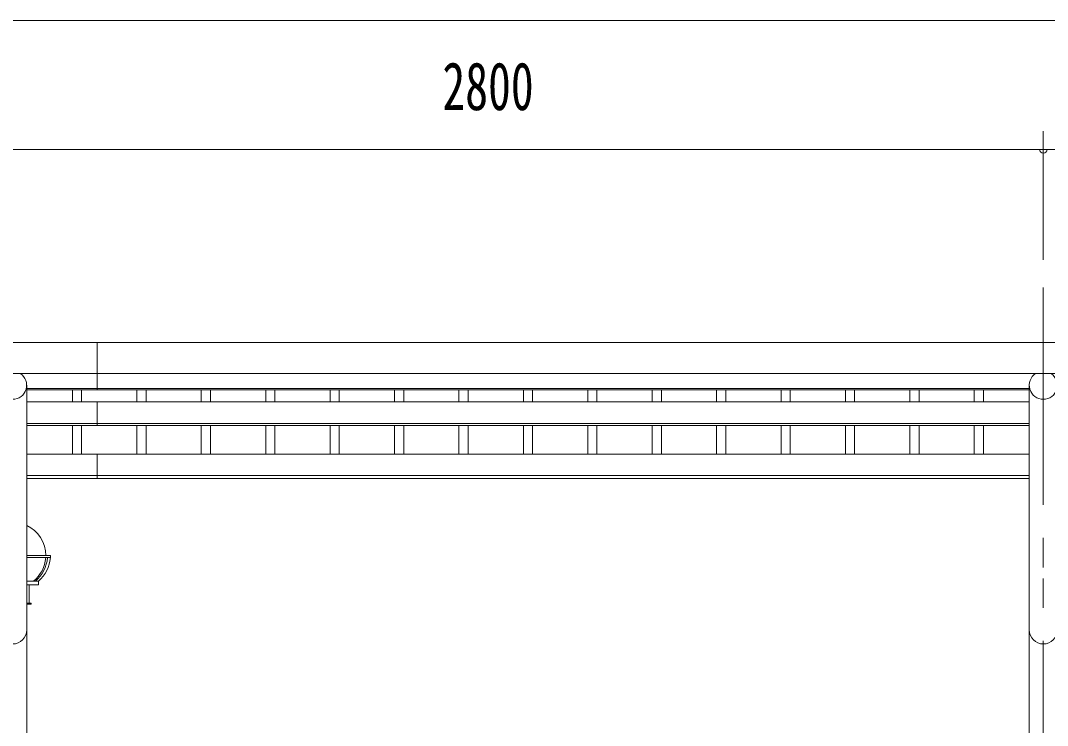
# Model space of a CAD drawing. Units: millimetres, scale not verified. Extents: x -23352 to 23352, y -10500 to 10500.
# Drawn here: x 1211 to 4001, y 2965 to 4880 of the extents above; entities that cross this region are included whole.
import ezdxf
from ezdxf.enums import TextEntityAlignment as Align

# ---------------------------------------------------------------- set-up
doc = ezdxf.new("R2010")
doc.units = ezdxf.units.MM
doc.header["$LTSCALE"] = 40
doc.linetypes.add('USER3', pattern=[24, 12, -5, 2, -5])
for name, color, linetype, lineweight in [('0-0_0', 7, 'Continuous', 18), ('0-2_1-0BOLD', 7, 'Continuous', 18), ('0-3_1-2CENTER', 3, 'USER3', 18), ('0-4_1-4THIN', 4, 'Continuous', 18), ('0-5_1-5DIM', 3, 'Continuous', 18)]:
    doc.layers.add(name, color=color, linetype=linetype, lineweight=lineweight)
doc.styles.add('ＭＳ ゴシック', font='')
doc.styles.get('ＭＳ ゴシック').set_extended_font_data('MS Gothic')

msp = doc.modelspace()

# ---------------------------------------------------------------- linework, layer by layer
at = {"layer": '0-0_0'}
for p, q in [((1292.05, 3426.97), (1227.7, 3426.97)), ((1292.05, 3420.97), (1227.7, 3420.97)), ((1292.05, 3420.97), (1292.05, 3426.97)), ((1227.7, 3356.97), (1259.55, 3356.97)), ((1259.55, 3346.97), (1259.55, 3356.97)), ((1227.7, 3346.97), (1259.55, 3346.97)), ((1234.55, 3296.97), (1234.55, 3346.97)), ((1227.7, 3296.97), (1234.55, 3296.97))]:
    msp.add_line(p, q, dxfattribs=at)
for start, end in [(0, 64.91913), (308.94244, 356.17745)]:
    msp.add_arc((1189.55, 3426.97), 90, start, end, dxfattribs=at)
for centre in [(1181.55, 3426.97), (1189.55, 3426.97)]:
    msp.add_ellipse(centre, major_axis=(-102.47, 6.5), ratio=0.92312, start_param=2.3796996, end_param=3.146893, dxfattribs=at)
at = {"layer": '0-2_1-0BOLD'}
for p, q in [((-3593.45, 4004.86), (4222.55, 4004.86)), ((1419.55, 3876.47), (1419.55, 4004.86)), ((4222.55, 3921.21), (-3593.45, 3921.21)), ((1227.7, 1824.67), (1227.7, 3889.24)), ((1227.7, 3880.02), (3951.4, 3880.02)), ((3951.4, 3889.24), (3951.4, 1824.67)), ((3951.4, 3876.47), (1227.7, 3876.47)), ((1227.7, 3844.26), (3951.4, 3844.26)), ((1419.55, 3779.53), (1419.55, 3844.26)), ((1227.7, 3785.43), (3951.4, 3785.43)), ((3951.4, 3779.53), (1227.7, 3779.53)), ((3951.4, 3701.81), (1227.7, 3701.81)), ((1419.55, 3635.83), (1419.55, 3701.81)), ((1227.7, 3644.17), (3951.4, 3644.17)), ((3951.4, 3635.83), (1227.7, 3635.83)), ((1239.55, 3294.67), (1227.7, 3294.67))]:
    msp.add_line(p, q, dxfattribs=at)
msp.add_lwpolyline([(1227.7, 3296.97), (1239.55, 3296.97), (1239.55, 3294.67)], dxfattribs=at)
for centre, start, end in [((1189.55, 3889.24), 123.05154, 56.94846), ((3989.55, 3889.24), 123.05154, 56.94846), ((1189.55, 3224.67), 180, 0), ((3989.55, 3224.67), 180, 0)]:
    msp.add_arc(centre, 38.15, start, end, dxfattribs=at)
at = {"layer": '0-3_1-2CENTER'}
for p, q in [((3989.55, 1644.67), (3989.55, 4154.87)), ((3989.55, 1644.67), (3989.55, 4154.87)), ((3989.56, 4154.67), (3989.56, 1644.67))]:
    msp.add_line(p, q, dxfattribs=at)
at = {"layer": '0-4_1-4THIN'}
for p, q in [((1352.05, 3876.47), (1352.05, 3844.26)), ((1377.05, 3844.26), (1377.05, 3876.47)), ((1527.05, 3844.26), (1527.05, 3876.47)), ((1552.05, 3876.47), (1552.05, 3844.26)), ((1702.05, 3876.47), (1702.05, 3844.26)), ((1727.05, 3844.26), (1727.05, 3876.47)), ((1877.05, 3844.26), (1877.05, 3876.47)), ((1902.05, 3876.47), (1902.05, 3844.26)), ((2052.05, 3876.47), (2052.05, 3844.26)), ((2077.05, 3844.26), (2077.05, 3876.47)), ((2227.05, 3844.26), (2227.05, 3876.47)), ((2252.05, 3876.47), (2252.05, 3844.26)), ((2402.05, 3876.47), (2402.05, 3844.26)), ((2427.05, 3844.26), (2427.05, 3876.47)), ((2577.05, 3844.26), (2577.05, 3876.47)), ((2602.05, 3876.47), (2602.05, 3844.26)), ((2752.05, 3876.47), (2752.05, 3844.26)), ((2777.05, 3844.26), (2777.05, 3876.47)), ((2927.05, 3844.26), (2927.05, 3876.47)), ((2952.05, 3876.47), (2952.05, 3844.26)), ((3102.05, 3876.47), (3102.05, 3844.26)), ((3127.05, 3844.26), (3127.05, 3876.47)), ((3277.05, 3844.26), (3277.05, 3876.47)), ((3302.05, 3876.47), (3302.05, 3844.26)), ((3452.05, 3876.47), (3452.05, 3844.26)), ((3477.05, 3844.26), (3477.05, 3876.47)), ((3627.05, 3844.26), (3627.05, 3876.47)), ((3652.05, 3876.47), (3652.05, 3844.26)), ((3802.05, 3876.47), (3802.05, 3844.26)), ((3827.05, 3844.26), (3827.05, 3876.47)), ((1352.05, 3779.53), (1352.05, 3701.81)), ((1377.05, 3701.81), (1377.05, 3779.53)), ((1527.05, 3701.81), (1527.05, 3779.53)), ((1552.05, 3779.53), (1552.05, 3701.81)), ((1702.05, 3779.53), (1702.05, 3701.81)), ((1727.05, 3701.81), (1727.05, 3779.53)), ((1877.05, 3701.81), (1877.05, 3779.53)), ((1902.05, 3779.53), (1902.05, 3701.81)), ((2052.05, 3779.53), (2052.05, 3701.81)), ((2077.05, 3701.81), (2077.05, 3779.53)), ((2227.05, 3701.81), (2227.05, 3779.53)), ((2252.05, 3779.53), (2252.05, 3701.81)), ((2402.05, 3779.53), (2402.05, 3701.81)), ((2427.05, 3701.81), (2427.05, 3779.53)), ((2577.05, 3701.81), (2577.05, 3779.53)), ((2602.05, 3779.53), (2602.05, 3701.81)), ((2752.05, 3779.53), (2752.05, 3701.81)), ((2777.05, 3701.81), (2777.05, 3779.53)), ((2927.05, 3701.81), (2927.05, 3779.53)), ((2952.05, 3779.53), (2952.05, 3701.81)), ((3102.05, 3779.53), (3102.05, 3701.81)), ((3127.05, 3701.81), (3127.05, 3779.53)), ((3277.05, 3701.81), (3277.05, 3779.53)), ((3302.05, 3779.53), (3302.05, 3701.81)), ((3452.05, 3779.53), (3452.05, 3701.81)), ((3477.05, 3701.81), (3477.05, 3779.53)), ((3627.05, 3701.81), (3627.05, 3779.53)), ((3652.05, 3779.53), (3652.05, 3701.81)), ((3802.05, 3779.53), (3802.05, 3701.81)), ((3827.05, 3701.81), (3827.05, 3779.53))]:
    msp.add_line(p, q, dxfattribs=at)
at = {"layer": '0-5_1-5DIM'}
for p, q in [((4222.56, 4879.67), (-3593.44, 4879.67)), ((4222.56, 4879.67), (-3593.44, 4879.67)), ((3989.55, 4229.67), (3989.55, 4579.68)), ((3989.56, 4579.68), (3989.56, 4229.67)), ((-3985.94, 4529.67), (4615.06, 4529.67)), ((1189.55, 4529.67), (3989.55, 4529.67)), ((3999.56, 4529.67), (3979.56, 4529.67)), ((3999.56, 4529.67), (3979.56, 4529.67))]:
    msp.add_line(p, q, dxfattribs=at)
msp.add_arc((3989.56, 4529.67), 10, 180, 0, dxfattribs=at)
msp.add_arc((3989.56, 4529.67), 10, 180, 0, dxfattribs=at)

# ---------------------------------------------------------------- texts
at = {"layer": '0-5_1-5DIM', "color": 7, "style": 'ＭＳ ゴシック', "width": 0.7}
msp.add_text('2800', height=130.2, dxfattribs=at).set_placement((2357.05, 4597.44), align=Align.BOTTOM_LEFT)

doc.saveas('drawing.dxf')
